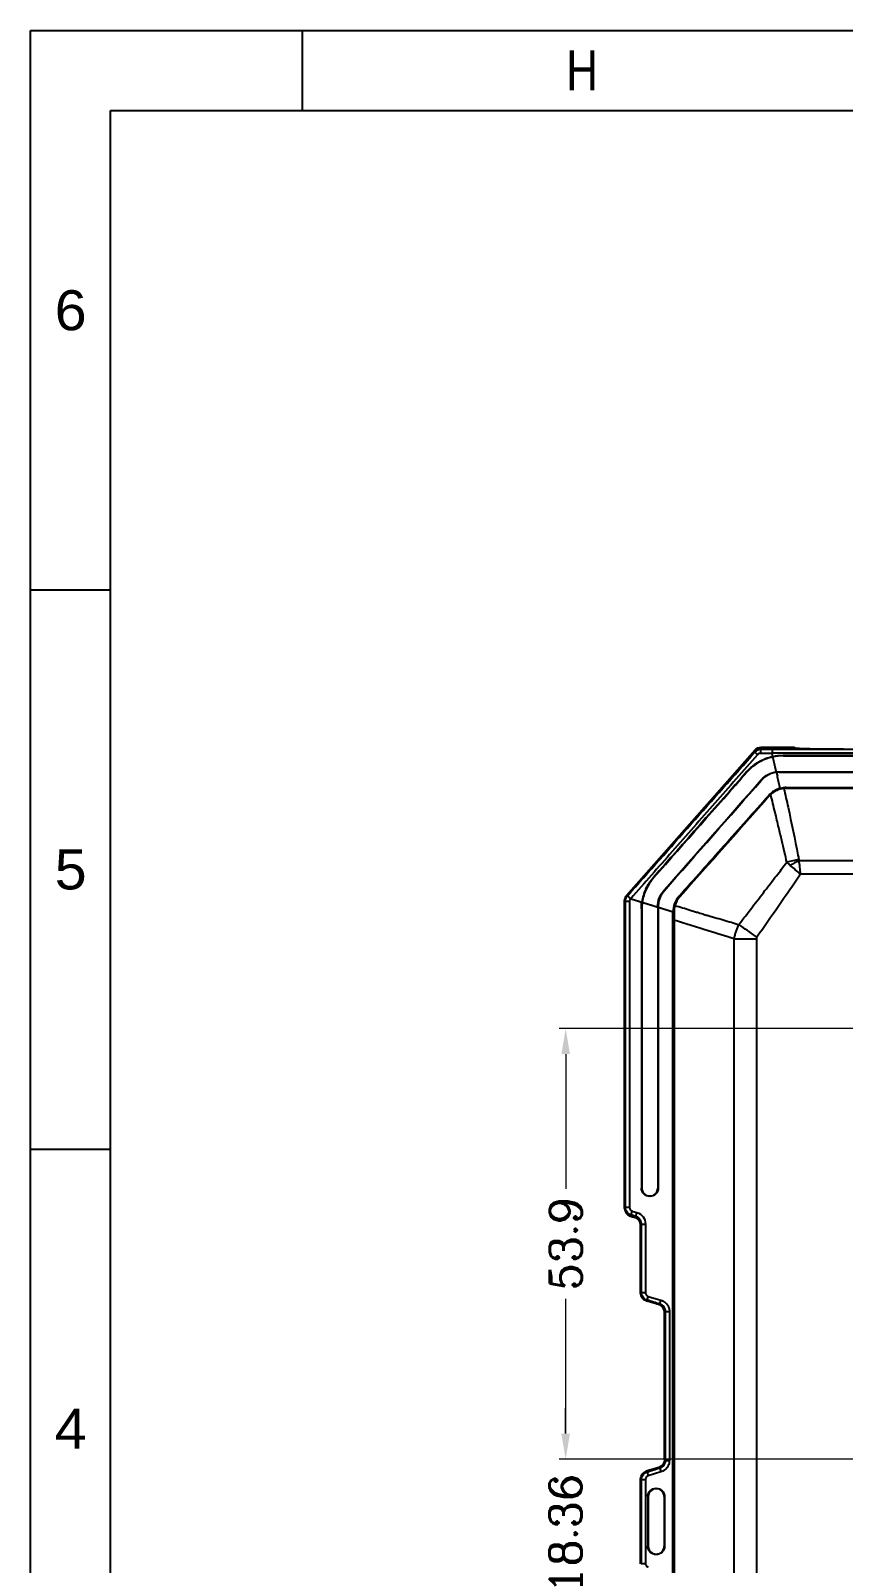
# Model space of a CAD drawing. Header units: millimetres. Extents: x 624 to 1812, y 750 to 1170.
# Drawn here: x 624 to 725.7, y 978.5 to 1170.3 of the extents above; entities that cross this region are included whole.
import ezdxf
from ezdxf.enums import TextEntityAlignment as Align

# ---------------------------------------------------------------- set-up
doc = ezdxf.new("R2010")
doc.units = ezdxf.units.MM
doc.layers.get('0').update_dxf_attribs({"linetype": 'CONTINUOUS'})
doc.layers.get('Defpoints').update_dxf_attribs({"linetype": 'CONTINUOUS'})
doc.layers.add('10', color=7, linetype='CONTINUOUS', true_color=0xffffff)
doc.styles.add('ROMANC', font='romanc.shx', dxfattribs={"bigfont": 'gbcbig.shx'})
doc.styles.add('TEXTSTYLE_0', font='txt', dxfattribs={"width": 0.8})
doc.dimstyles.new('YanXiu', dxfattribs={"dimtxt": 2.5, "dimasz": 2.2, "dimexe": 0.66, "dimexo": 0.66, "dimgap": 0.66, "dimtad": 0, "dimdsep": 46, "dimtxsty": 'ROMANC', "dimcen": 0, "dimclrd": 256, "dimclre": 131, "dimclrt": 42, "dimazin": 2, "dimtfac": 1, "dimtofl": 0, "dimtmove": 0, "dimatfit": 3, "dimfxl": 1, "dimlwd": 5, "dimlwe": 5, "dimarcsym": 0})

# ---------------------------------------------------------------- blocks, each defined once
blk = doc.blocks.new('*D3')
at = {"lineweight": 5, "transparency": 16777216}
for p, q in [((690.96, 994.7), (690.96, 997.9)), ((690.96, 969.95), (690.96, 966.75))]:
    blk.add_line(p, q, dxfattribs=at)
at = {"color": 131, "lineweight": 5, "transparency": 16777216}
for p, q in [((748.7, 991.5), (690.16, 991.5)), ((735.61, 973.15), (690.16, 973.15))]:
    blk.add_line(p, q, dxfattribs=at)
at = {"transparency": 16777216}
for points in [[(690.42, 994.7), (691.49, 994.7), (690.96, 991.5)], [(690.42, 969.95), (691.49, 969.95), (690.96, 973.15)]]:
    blk.add_solid(points, dxfattribs=at)
at = {"layer": 'Defpoints', "color": 0, "transparency": 16777216}
for p in [(690.96, 991.5), (749.5, 991.5), (736.41, 973.15)]:
    blk.add_point(p, dxfattribs=at)
at = {"color": 42, "transparency": 16777216, "insert": (690.96, 982.16), "char_height": 4, "attachment_point": 5, "rotation": 90, "style": 'ROMANC'}
blk.add_mtext('18.36', dxfattribs=at)
blk = doc.blocks.new('*D4')
at = {"color": 131, "lineweight": 5, "transparency": 16777216}
for p, q in [((756.93, 1045.4), (690.17, 1045.4)), ((750.1, 991.5), (690.17, 991.5))]:
    blk.add_line(p, q, dxfattribs=at)
at = {"lineweight": 5, "transparency": 16777216}
for p, q in [((690.97, 1042.2), (690.97, 1025.35)), ((690.97, 994.7), (690.97, 1011.56))]:
    blk.add_line(p, q, dxfattribs=at)
at = {"transparency": 16777216}
for points in [[(690.43, 1042.2), (691.5, 1042.2), (690.97, 1045.4)], [(690.43, 994.7), (691.5, 994.7), (690.97, 991.5)]]:
    blk.add_solid(points, dxfattribs=at)
at = {"layer": 'Defpoints', "color": 0, "transparency": 16777216}
for p in [(690.97, 1045.4), (757.73, 1045.4), (750.9, 991.5)]:
    blk.add_point(p, dxfattribs=at)
at = {"color": 42, "transparency": 16777216, "insert": (690.97, 1018.45), "char_height": 4, "attachment_point": 5, "rotation": 90, "style": 'ROMANC'}
blk.add_mtext('53.9', dxfattribs=at)
blk = doc.blocks.new('SUN_6HWZ35TKK40GSGJE8VEUYAXIAKM')
at = {"color": 7, "linetype": 'Continuous'}
for p, q in [((-594, 420), (0, 420)), ((-594, 0), (-594, 420)), ((-560, 410), (-560, 420)), ((-584, 410), (-10, 410)), ((-584, 10), (-584, 410)), ((-594, 350), (-584, 350)), ((-594, 280), (-584, 280))]:
    blk.add_line(p, q, dxfattribs=at)
at = {"color": 2, "linetype": 'Continuous', "style": 'TEXTSTYLE_0', "width": 1.2}
for s, p, p2 in [('H', (-526.99, 412.53), (-522.99, 412.53)), ('6', (-590.99, 382.5), (-586.99, 382.5)), ('5', (-590.99, 312.5), (-586.99, 312.5)), ('4', (-590.99, 242.5), (-586.99, 242.5))]:
    blk.add_text(s, height=5, dxfattribs=at).set_placement(p, p2, align=Align.FIT)

msp = doc.modelspace()

# ---------------------------------------------------------------- linework, layer by layer
at = {"layer": '10', "color": 4, "linetype": 'Continuous'}
for p, q in [((698.59, 1062.063), (714.665, 1080.281)), ((714.677, 1080.043), (714.665, 1080.281)), ((715.415, 1080.619), (719.615, 1080.619)), ((715.415, 1080.619), (715.427, 1080.38)), ((716.849, 1080.375), (842.782, 1080.375)), ((719.615, 1080.619), (719.713, 1080.521)), ((842.839, 1079.875), (716.792, 1079.875)), ((718.196, 1079.607), (841.434, 1079.607)), ((718.196, 1079.607), (718.218, 1079.554)), ((718.218, 1079.554), (841.412, 1079.554)), ((713.667, 1077.525), (713.644, 1077.577)), ((715.469, 1076.483), (715.447, 1076.535)), ((717.662, 1077.554), (841.971, 1077.554)), ((717.662, 1077.554), (717.684, 1077.502)), ((717.684, 1077.502), (841.948, 1077.502)), ((716.45, 1074.526), (716.382, 1074.587)), ((718.572, 1075.567), (718.572, 1075.48)), ((718.572, 1075.567), (841.059, 1075.567)), ((718.572, 1075.48), (841.059, 1075.48)), ((720.181, 1066.42), (839.45, 1066.42)), ((701.94, 1064.312), (701.993, 1064.294)), ((839.271, 1064.727), (720.36, 1064.727)), ((698.34, 1022.893), (698.34, 1061.401)), ((698.45, 1061.359), (698.34, 1061.401)), ((698.45, 1023.023), (698.45, 1061.359)), ((698.45, 1061.359), (698.95, 1061.359)), ((698.59, 1062.063), (698.7, 1062.021)), ((698.95, 1061.359), (698.95, 1023.023)), ((703.236, 1062.668), (703.289, 1062.65)), ((705.152, 1061.965), (705.242, 1061.885)), ((700.494, 1060.388), (700.442, 1060.406)), ((700.442, 1060.406), (700.442, 1025.433)), ((700.494, 1060.388), (700.494, 1025.433)), ((702.546, 1060.636), (702.494, 1060.654)), ((702.494, 1060.61), (702.494, 1025.433)), ((702.547, 1060.594), (702.547, 1025.433)), ((704.526, 1059.986), (704.394, 1059.986)), ((704.394, 884.56), (704.394, 1059.986)), ((704.528, 1058.958), (704.528, 884.56)), ((712.056, 1056.634), (714.83, 1056.634)), ((712.056, 887.292), (712.056, 1056.634)), ((714.83, 1056.634), (714.83, 887.752)), ((700.442, 1025.433), (700.494, 1025.433)), ((702.494, 1025.433), (702.547, 1025.433)), ((698.383, 1022.943), (698.45, 1023.023)), ((698.45, 1023.023), (698.95, 1023.023)), ((699.05, 1021.936), (699.092, 1021.986)), ((699.05, 1021.936), (699.63, 1021.76)), ((699.16, 1022.066), (699.092, 1021.986)), ((699.16, 1022.066), (699.305, 1022.545)), ((699.74, 1021.89), (699.16, 1022.066)), ((699.305, 1022.545), (699.885, 1022.369)), ((699.673, 1021.81), (699.63, 1021.76)), ((699.673, 1021.81), (699.74, 1021.89)), ((699.74, 1021.89), (699.885, 1022.369)), ((700.34, 1012.275), (700.34, 1020.803)), ((700.45, 1020.933), (700.383, 1020.853)), ((700.45, 1020.933), (700.95, 1020.933)), ((700.45, 1012.357), (700.45, 1020.933)), ((700.95, 1020.933), (700.95, 1012.357)), ((700.45, 1012.357), (700.95, 1012.357)), ((702.63, 1010.839), (701.05, 1011.319)), ((701.16, 1011.4), (701.305, 1011.878)), ((701.305, 1011.878), (702.885, 1011.399)), ((702.74, 1010.921), (702.885, 1011.399)), ((703.34, 991.426), (703.34, 1009.883)), ((703.45, 1009.964), (703.95, 1009.964)), ((703.45, 991.344), (703.45, 1009.964)), ((703.95, 1009.964), (703.95, 991.344)), ((702.63, 990.469), (701.05, 989.99)), ((702.74, 990.387), (702.885, 989.909)), ((703.45, 991.344), (703.95, 991.344)), ((700.34, 978.376), (700.34, 989.033)), ((700.45, 988.951), (700.95, 988.951)), ((700.45, 978.457), (700.45, 988.951)), ((700.95, 988.951), (700.95, 978.457)), ((701.16, 989.908), (701.305, 989.43)), ((702.885, 989.909), (701.305, 989.43)), ((701.294, 986.811), (701.242, 986.811)), ((701.242, 986.811), (701.242, 980.597)), ((701.294, 986.811), (701.294, 980.597)), ((702.284, 987.854), (702.284, 987.801)), ((702.284, 987.854), (702.304, 987.854)), ((702.304, 987.801), (702.284, 987.801)), ((702.304, 987.801), (702.304, 987.854)), ((703.347, 986.811), (703.294, 986.811)), ((703.294, 986.811), (703.294, 980.597)), ((703.347, 986.811), (703.347, 980.597)), ((701.242, 980.597), (701.294, 980.597)), ((703.294, 980.597), (703.347, 980.597)), ((702.284, 979.607), (702.284, 979.555)), ((702.304, 979.607), (702.284, 979.607)), ((702.284, 979.555), (702.304, 979.555)), ((702.304, 979.555), (702.304, 979.607)), ((700.45, 978.457), (700.95, 978.457))]:
    msp.add_line(p, q, dxfattribs=at)
for centre, radius, start, end in [((718.572, 1072.654), 2.913, 90, 105.22511), ((707.394, 1059.986), 3, 179.28721, 180), ((701.484, 1025.433), 0.99, 180, 270.57876), ((701.504, 1025.433), 0.99, 269.42124, 0), ((702.284, 986.811), 0.99, 90, 180), ((702.304, 986.811), 0.99, 0, 90), ((702.284, 980.597), 0.99, 180, 270), ((702.304, 980.597), 0.99, 270, 0)]:
    msp.add_arc(centre, radius, start, end, dxfattribs=at)
at = {"layer": '10', "color": 4, "linetype": 'Continuous', "extrusion": (0, 0, -1)}
for centre, start, end in [((-701.484, 1025.433), 269.45034, 0), ((-701.504, 1025.433), 180, 270.54966), ((-702.284, 986.811), 0, 90), ((-702.304, 986.811), 90, 180), ((-702.284, 980.597), 270, 0), ((-702.304, 980.597), 180, 270)]:
    msp.add_arc(centre, 1.042, start, end, dxfattribs=at)
for centre, major_axis, ratio, start_param, end_param in [((715.415, 1079.619), (0.051, -0.999), 0.9998473, 2.3449414, 3.1926742), ((718.203, 1073.598), (-2.387, 5.515), 0.9983735, 0.1876816, 0.4078567), ((717.666, 1074.55), (-1.164, 2.77), 0.9983881, 0.2867604, 0.3972825), ((699.34, 1061.401), (0.935, -0.354), 0.9999147, 2.7801312, 3.5030541), ((706.45, 1060.4), (5.682, -1.955), 0.9984677, 2.8107382, 2.9476961), ((699.45, 1020.933), (-0.965, -1.148), 0.9998198, 2.7370052, 4.0133243), ((701.34, 1012.276), (0.803, 0.596), 0.9998843, 2.5034115, 3.7796311), ((702.34, 991.426), (-0.803, 0.596), 0.9998843, 2.5032687, 3.7797739), ((701.34, 989.033), (-0.803, 0.596), 0.9998843, 5.6451469, 6.9213665)]:
    msp.add_ellipse(centre, major_axis=major_axis, ratio=ratio, start_param=start_param, end_param=end_param, dxfattribs=at)
at = {"layer": '10', "color": 4, "linetype": 'Continuous'}
for centre, major_axis, ratio, start_param, end_param in [((715.427, 1079.88), (0.002, 0.5), 0.2036358, 0.0178269, 1.6325883), ((725.712, 1080.523), (6, 0), 0.0174551, 3.1590459, 4.712389), ((715.052, 1079.712), (-0.374, 0.332), 0.180618, 0.0124216, 1.4637167), ((718.225, 1073.546), (-2.387, 5.515), 0.9983735, 5.8753286, 6.0972074), ((717.688, 1074.498), (-1.164, 2.77), 0.9983881, 5.8859028, 5.9995019), ((718.572, 1072.672), (0, 2.809), 0.9999803, 6.2831036, 6.3890434), ((720.137, 1065.201), (-3.937, -0.708), 0.3337584, 4.6524775, 5.0400714), ((720.181, 1065.066), (3.537, 1.869), 0.3030977, 1.4119848, 1.7296078), ((699.45, 1061.359), (0.468, -0.177), 0.9999147, 2.8181608, 3.5030541), ((706.502, 1060.382), (5.682, -1.955), 0.9984677, 3.3351816, 3.4724471), ((699.34, 1022.893), (0.644, 0.766), 0.9998198, 2.269861, 3.5461801), ((699.45, 1023.023), (-0.322, -0.383), 0.9998198, 5.4114537, 6.6877728), ((699.34, 1020.803), (0.644, 0.766), 0.9998198, 5.4114537, 6.6877728), ((702.34, 1009.882), (0.803, 0.596), 0.9998843, 5.6450041, 6.9213665)]:
    msp.add_ellipse(centre, major_axis=major_axis, ratio=ratio, start_param=start_param, end_param=end_param, dxfattribs=at)
for points, degree, knots in [([(714.677, 1080.043), (714.771, 1080.149), (714.887, 1080.234), (715.145, 1080.35), (715.286, 1080.38), (715.427, 1080.38)], 3, [0, 0, 0, 0, 0.5, 0.5, 1, 1, 1, 1]), ([(716.849, 1080.375), (716.847, 1080.373), (716.841, 1080.371), (716.834, 1080.355), (716.828, 1080.332), (716.821, 1080.303), (716.816, 1080.268), (716.811, 1080.228), (716.807, 1080.186), (716.803, 1080.142), (716.8, 1080.096), (716.797, 1080.05), (716.795, 1080.004), (716.793, 1079.96), (716.792, 1079.917), (716.792, 1079.888), (716.792, 1079.875)], 3, [0, 0, 0, 0, 0.0900667, 0.1772556, 0.2615684, 0.3430069, 0.4215735, 0.4972706, 0.5701011, 0.6400683, 0.7071761, 0.7714287, 0.8328311, 0.8913891, 0.9471094, 1, 1, 1, 1]), ([(714.953, 1079.681), (713.175, 1077.658), (711.398, 1075.637), (707.846, 1071.596), (706.071, 1069.577), (702.564, 1065.59), (700.833, 1063.621), (699.102, 1061.654)], 3, [0, 0, 0, 0, 0.3360309, 0.3360309, 0.6720517, 0.6720517, 1, 1, 1, 1]), ([(713.644, 1077.577), (713.698, 1077.636), (713.805, 1077.755), (713.975, 1077.925), (714.149, 1078.087), (714.391, 1078.293), (714.707, 1078.534), (714.978, 1078.699), (715.114, 1078.782)], 3, [0, 0, 0, 0, 0.1256205, 0.2508129, 0.3756103, 0.5000415, 0.7487438, 1, 1, 1, 1]), ([(716.898, 1079.407), (716.276, 1079.275), (715.689, 1079.05), (714.863, 1078.571), (714.6, 1078.388), (714.109, 1077.986), (713.88, 1077.766), (713.667, 1077.525)], 3, [0, 0, 0, 0, 0.5, 0.5, 0.75, 0.75, 1, 1, 1, 1]), ([(715.325, 1079.85), (715.298, 1079.85), (715.271, 1079.847), (715.189, 1079.834), (715.134, 1079.815), (715.036, 1079.76), (714.99, 1079.723), (714.953, 1079.681)], 3, [0, 0, 0, 0, 0.1912668, 0.1912668, 0.5948553, 0.5948553, 1, 1, 1, 1]), ([(715.114, 1078.782), (715.182, 1078.821), (715.318, 1078.898), (715.528, 1079.003), (715.743, 1079.101), (715.963, 1079.19), (716.187, 1079.272), (716.416, 1079.345), (716.649, 1079.409), (716.806, 1079.444), (716.885, 1079.462)], 3, [0, 0, 0, 0, 0.1221747, 0.2452139, 0.3690935, 0.4937847, 0.6192551, 0.7454705, 0.8723965, 1, 1, 1, 1]), ([(716.795, 1079.848), (716.795, 1079.848), (716.795, 1079.848), (716.47, 1079.848), (716.145, 1079.849), (715.655, 1079.849), (715.49, 1079.849), (715.325, 1079.85)], 3, [0, 0, 0, 0, 0.0000399, 0.0000399, 0.6645555, 0.6645555, 1, 1, 1, 1]), ([(715.447, 1076.535), (715.692, 1076.813), (715.979, 1077.039), (716.626, 1077.382), (716.969, 1077.49), (717.331, 1077.536)], 3, [0, 0, 0, 0, 0.5, 0.5, 1, 1, 1, 1]), ([(716.318, 1077.154), (716.16, 1077.07), (716.007, 1076.971), (715.721, 1076.745), (715.59, 1076.62), (715.469, 1076.483)], 3, [0, 0, 0, 0, 0.5, 0.5, 1, 1, 1, 1]), ([(717.344, 1077.483), (717.299, 1077.476), (717.21, 1077.463), (717.077, 1077.437), (716.946, 1077.405), (716.86, 1077.378), (716.817, 1077.365)], 3, [0, 0, 0, 0, 0.2516696, 0.5020831, 0.7514568, 1, 1, 1, 1]), ([(705.152, 1061.965), (707.023, 1064.068), (708.895, 1066.171), (712.638, 1070.378), (714.51, 1072.482), (716.382, 1074.587)], 3, [0, 0, 0, 0, 0.4999997, 0.4999997, 1, 1, 1, 1]), ([(717.807, 1075.465), (717.672, 1075.428), (717.539, 1075.383), (717.28, 1075.272), (717.153, 1075.206), (716.791, 1074.983), (716.574, 1074.802), (716.382, 1074.587)], 3, [0, 0, 0, 0, 0.25, 0.25, 0.5, 0.5, 1, 1, 1, 1]), ([(718.275, 1075.465), (717.965, 1075.432), (717.662, 1075.347), (717.106, 1075.091), (716.847, 1074.916), (716.627, 1074.708)], 3, [0, 0, 0, 0, 0.5, 0.5, 1, 1, 1, 1]), ([(718.646, 1066.217), (718.549, 1066.643), (718.342, 1067.55), (718.003, 1068.992), (717.608, 1070.65), (717.144, 1072.572), (716.807, 1073.961), (716.627, 1074.708)], 3, [0, 0, 0, 0, 0.1504764, 0.3203399, 0.50959, 0.7361716, 1, 1, 1, 1]), ([(718.275, 1075.465), (718.45, 1074.687), (718.623, 1073.908), (719.232, 1071.132), (719.659, 1069.131), (720.068, 1066.933), (720.103, 1066.744), (720.137, 1066.555)], 3, [0, 0, 0, 0, 0.2627217, 0.2627217, 0.9366025, 0.9366025, 1, 1, 1, 1]), ([(712.646, 1058.42), (713.209, 1059.157), (714.293, 1060.574), (715.857, 1062.61), (717.294, 1064.473), (718.21, 1065.655), (718.646, 1066.217)], 3, [0, 0, 0, 0, 0.2827262, 0.5438703, 0.7830645, 1, 1, 1, 1]), ([(719.063, 1065.829), (719.026, 1065.86), (718.953, 1065.923), (718.848, 1066.019), (718.745, 1066.117), (718.679, 1066.184), (718.646, 1066.217)], 3, [0, 0, 0, 0, 0.2473794, 0.4965756, 0.7474852, 1, 1, 1, 1]), ([(701.993, 1064.294), (701.608, 1063.858), (701.294, 1063.379), (700.928, 1062.598), (700.824, 1062.326), (700.657, 1061.775), (700.594, 1061.495), (700.551, 1061.209)], 3, [0, 0, 0, 0, 0.5, 0.5, 0.75, 0.75, 1, 1, 1, 1]), ([(700.993, 1062.865), (701.024, 1062.931), (701.087, 1063.062), (701.19, 1063.253), (701.298, 1063.44), (701.376, 1063.562), (701.414, 1063.622)], 3, [0, 0, 0, 0, 0.2515248, 0.5019963, 0.7514701, 1, 1, 1, 1]), ([(701.94, 1064.312), (701.893, 1064.257), (701.798, 1064.147), (701.663, 1063.976), (701.535, 1063.802), (701.454, 1063.682), (701.414, 1063.622)], 3, [0, 0, 0, 0, 0.2510513, 0.5011916, 0.7505705, 1, 1, 1, 1]), ([(698.704, 1062.026), (698.706, 1062.027), (698.709, 1062.031), (698.711, 1062.032), (698.714, 1062.032), (698.718, 1062.029), (698.724, 1062.021), (698.733, 1062.008), (698.749, 1061.988), (698.773, 1061.959), (698.815, 1061.912), (698.88, 1061.844), (698.968, 1061.76), (699.032, 1061.703), (699.063, 1061.676)], 3, [0, 0, 0, 0, 0.0136697, 0.0357603, 0.0675115, 0.1097391, 0.1632092, 0.2286607, 0.3067117, 0.3976856, 0.5013724, 0.6738406, 0.8417616, 1, 1, 1, 1]), ([(700.993, 1062.865), (700.959, 1062.789), (700.891, 1062.641), (700.804, 1062.417), (700.728, 1062.2), (700.664, 1061.99), (700.609, 1061.787), (700.564, 1061.593), (700.527, 1061.406), (700.508, 1061.284), (700.498, 1061.225)], 3, [0, 0, 0, 0, 0.1451275, 0.2845044, 0.4181306, 0.5460061, 0.6681308, 0.7845047, 0.8951278, 1, 1, 1, 1]), ([(702.494, 1060.654), (702.489, 1061.024), (702.551, 1061.385), (702.805, 1062.077), (702.991, 1062.39), (703.236, 1062.668)], 3, [0, 0, 0, 0, 0.5, 0.5, 1, 1, 1, 1]), ([(702.73, 1061.711), (702.715, 1061.668), (702.685, 1061.582), (702.647, 1061.451), (702.614, 1061.318), (702.597, 1061.228), (702.589, 1061.183)], 3, [0, 0, 0, 0, 0.2483877, 0.4976439, 0.748076, 1, 1, 1, 1]), ([(703.289, 1062.65), (703.259, 1062.615), (703.199, 1062.546), (703.116, 1062.436), (703.038, 1062.323), (702.99, 1062.245), (702.966, 1062.206)], 3, [0, 0, 0, 0, 0.2490951, 0.4985984, 0.7488031, 1, 1, 1, 1]), ([(705.152, 1061.965), (704.913, 1061.696), (704.728, 1061.393), (704.469, 1060.727), (704.4, 1060.381), (704.394, 1060.023)], 3, [0, 0, 0, 0, 0.5, 0.5, 1, 1, 1, 1]), ([(705.242, 1061.885), (705.105, 1061.731), (704.986, 1061.563), (704.785, 1061.202), (704.704, 1061.008), (704.646, 1060.813)], 3, [0, 0, 0, 0, 0.5, 0.5, 1, 1, 1, 1]), ([(704.646, 1060.813), (705.279, 1060.621), (706.089, 1060.375), (707.072, 1060.073), (707.653, 1059.894), (708.147, 1059.742), (708.546, 1059.616), (708.798, 1059.547), (709.147, 1059.446), (709.773, 1059.267), (710.663, 1059.009), (711.678, 1058.71), (712.334, 1058.513), (712.646, 1058.42)], 3, [0, 0, 0, 0, 0.238109, 0.3046205, 0.370016, 0.4567724, 0.4903602, 0.5205716, 0.5507196, 0.6205751, 0.754323, 0.8833325, 1, 1, 1, 1]), ([(712.056, 1056.634), (710.974, 1056.979), (709.89, 1057.317), (707.381, 1058.092), (705.955, 1058.527), (704.528, 1058.958)], 3, [0, 0, 0, 0, 0.4320778, 0.4320778, 1, 1, 1, 1]), ([(712.056, 1056.634), (712.072, 1056.712), (712.104, 1056.867), (712.161, 1057.099), (712.224, 1057.328), (712.295, 1057.554), (712.373, 1057.777), (712.457, 1057.996), (712.547, 1058.21), (712.613, 1058.35), (712.645, 1058.42)], 3, [0, 0, 0, 0, 0.1268437, 0.2533345, 0.3793816, 0.5048971, 0.6297958, 0.7539966, 0.8774222, 1, 1, 1, 1]), ([(714.894, 1056.839), (714.503, 1057.114), (714.103, 1057.395), (713.337, 1057.933), (712.972, 1058.19), (712.645, 1058.42)], 3, [0, 0, 0, 0, 0.5, 0.5, 1, 1, 1, 1]), ([(714.894, 1056.839), (714.872, 1056.808), (714.855, 1056.773), (714.834, 1056.704), (714.83, 1056.669), (714.83, 1056.634)], 3, [0, 0, 0, 0, 0.52466, 0.52466, 1, 1, 1, 1]), ([(699.092, 1021.986), (698.889, 1022.048), (698.706, 1022.177), (698.453, 1022.518), (698.383, 1022.73), (698.383, 1022.943)], 3, [0, 0, 0, 0, 0.5, 0.5, 1, 1, 1, 1]), ([(699.16, 1022.066), (698.956, 1022.128), (698.774, 1022.257), (698.52, 1022.598), (698.45, 1022.811), (698.45, 1023.023)], 3, [0, 0, 0, 0, 0.5, 0.5, 1, 1, 1, 1]), ([(699.673, 1021.81), (699.876, 1021.749), (700.059, 1021.62), (700.312, 1021.278), (700.383, 1021.066), (700.383, 1020.853)], 3, [0, 0, 0, 0, 0.5, 0.5, 1, 1, 1, 1]), ([(700.45, 1020.933), (700.449, 1020.968), (700.447, 1021.036), (700.431, 1021.137), (700.405, 1021.235), (700.37, 1021.33), (700.326, 1021.419), (700.274, 1021.503), (700.214, 1021.581), (700.147, 1021.653), (700.075, 1021.716), (699.997, 1021.773), (699.915, 1021.821), (699.829, 1021.861), (699.77, 1021.881), (699.74, 1021.89)], 3, [0, 0, 0, 0, 0.0806224, 0.1606265, 0.2400129, 0.3187819, 0.396934, 0.4744697, 0.5513894, 0.6276936, 0.7033828, 0.7784575, 0.8529183, 0.9267656, 1, 1, 1, 1]), ([(700.383, 1012.307), (700.401, 1012.32), (700.419, 1012.334), (700.442, 1012.351), (700.446, 1012.354), (700.45, 1012.357)], 3, [0, 0, 0, 0, 0.8194908, 0.8194908, 1, 1, 1, 1]), ([(701.092, 1011.35), (700.889, 1011.412), (700.706, 1011.54), (700.453, 1011.882), (700.383, 1012.094), (700.383, 1012.307)], 3, [0, 0, 0, 0, 0.5, 0.5, 1, 1, 1, 1]), ([(701.16, 1011.4), (700.956, 1011.462), (700.774, 1011.59), (700.52, 1011.932), (700.45, 1012.144), (700.45, 1012.357)], 3, [0, 0, 0, 0, 0.5, 0.5, 1, 1, 1, 1]), ([(700.95, 1012.357), (700.95, 1012.313), (700.956, 1012.269), (700.982, 1012.172), (701.006, 1012.12), (701.069, 1012.028), (701.11, 1011.986), (701.2, 1011.92), (701.251, 1011.895), (701.305, 1011.878)], 3, [0, 0, 0, 0, 0.2065029, 0.2065029, 0.4709939, 0.4709939, 0.7354974, 0.7354974, 1, 1, 1, 1]), ([(702.885, 1011.399), (703.116, 1011.329), (703.509, 1011.053), (703.654, 1010.858), (703.797, 1010.666), (703.874, 1010.435), (703.95, 1010.207), (703.95, 1009.964)], 2, [0, 0, 0, 0.25, 0.5, 0.5, 0.75, 0.75, 1, 1, 1]), ([(702.673, 1010.871), (702.668, 1010.868), (702.664, 1010.864), (702.65, 1010.854), (702.64, 1010.847), (702.63, 1010.839)], 3, [0, 0, 0, 0, 0.3182411, 0.3182411, 1, 1, 1, 1]), ([(702.673, 1010.871), (702.691, 1010.885), (702.71, 1010.898), (702.732, 1010.915), (702.736, 1010.918), (702.74, 1010.921)], 3, [0, 0, 0, 0, 0.8194907, 0.8194907, 1, 1, 1, 1]), ([(702.673, 1010.871), (702.876, 1010.809), (703.059, 1010.681), (703.312, 1010.339), (703.383, 1010.127), (703.383, 1009.914)], 3, [0, 0, 0, 0, 0.5, 0.5, 1, 1, 1, 1]), ([(703.45, 1009.964), (703.45, 1010.177), (703.38, 1010.389), (703.126, 1010.73), (702.944, 1010.859), (702.74, 1010.921)], 3, [0, 0, 0, 0, 0.5, 0.5, 1, 1, 1, 1]), ([(702.74, 990.387), (702.713, 990.407), (702.686, 990.427), (702.65, 990.454), (702.64, 990.462), (702.63, 990.469)], 3, [0, 0, 0, 0, 0.7361876, 0.7361876, 1, 1, 1, 1]), ([(702.74, 990.387), (702.944, 990.449), (703.126, 990.578), (703.38, 990.919), (703.45, 991.131), (703.45, 991.344)], 3, [0, 0, 0, 0, 0.5, 0.5, 1, 1, 1, 1]), ([(703.95, 991.344), (703.95, 991.212), (703.932, 991.079), (703.854, 990.79), (703.782, 990.633), (703.591, 990.357), (703.471, 990.233), (703.2, 990.035), (703.046, 989.957), (702.885, 989.909)], 3, [0, 0, 0, 0, 0.2065029, 0.2065029, 0.4709939, 0.4709939, 0.7354974, 0.7354974, 1, 1, 1, 1]), ([(703.383, 991.394), (703.401, 991.38), (703.419, 991.367), (703.442, 991.35), (703.446, 991.347), (703.45, 991.344)], 3, [0, 0, 0, 0, 0.8194908, 0.8194908, 1, 1, 1, 1]), ([(700.45, 988.951), (700.449, 988.952), (700.449, 988.952), (700.426, 988.969), (700.404, 988.985), (700.383, 989.001)], 3, [0, 0, 0, 0, 0.0293074, 0.0293074, 1, 1, 1, 1]), ([(700.45, 988.951), (700.45, 989.164), (700.52, 989.376), (700.774, 989.718), (700.956, 989.846), (701.16, 989.908)], 3, [0, 0, 0, 0, 0.5, 0.5, 1, 1, 1, 1]), ([(701.305, 989.43), (701.263, 989.417), (701.222, 989.398), (701.137, 989.346), (701.094, 989.307), (701.025, 989.22), (700.997, 989.17), (700.96, 989.064), (700.95, 989.007), (700.95, 988.951)], 3, [0, 0, 0, 0, 0.2065029, 0.2065029, 0.4709939, 0.4709939, 0.7354974, 0.7354974, 1, 1, 1, 1]), ([(701.05, 989.99), (701.083, 989.966), (701.115, 989.941), (701.152, 989.914), (701.156, 989.911), (701.16, 989.908)], 3, [0, 0, 0, 0, 0.8893404, 0.8893404, 1, 1, 1, 1]), ([(700.383, 978.407), (700.401, 978.421), (700.419, 978.434), (700.442, 978.451), (700.446, 978.454), (700.45, 978.457)], 3, [0, 0, 0, 0, 0.8194908, 0.8194908, 1, 1, 1, 1]), ([(700.95, 978.457), (700.95, 978.413), (700.956, 978.369), (700.982, 978.272), (701.006, 978.22), (701.069, 978.128), (701.11, 978.087), (701.2, 978.02), (701.251, 977.995), (701.305, 977.979)], 3, [0, 0, 0, 0, 0.2065029, 0.2065029, 0.4709939, 0.4709939, 0.7354974, 0.7354974, 1, 1, 1, 1])]:
    msp.add_open_spline(points, degree=degree, knots=knots, dxfattribs=at)
for points, degree in [([(715.427, 1080.38), (715.902, 1080.378), (716.376, 1080.376), (716.849, 1080.375)], 3), ([(698.7, 1062.021), (704.02, 1068.021), (709.345, 1074.028), (714.677, 1080.043)], 3), ([(716.792, 1079.875), (716.792, 1079.866), (716.793, 1079.857), (716.795, 1079.848)], 3), ([(716.885, 1079.462), (716.867, 1079.539), (716.849, 1079.616), (716.831, 1079.694), (716.813, 1079.771), (716.795, 1079.848)], 5), ([(717.331, 1077.536), (717.245, 1077.91), (717.158, 1078.284), (717.072, 1078.659), (716.985, 1079.033), (716.898, 1079.407)], 5), ([(713.644, 1077.577), (709.74, 1073.149), (705.839, 1068.728), (701.94, 1064.312)], 3), ([(701.993, 1064.294), (705.881, 1068.698), (709.773, 1073.108), (713.667, 1077.525)], 3), ([(703.236, 1062.668), (707.302, 1067.287), (711.371, 1071.909), (715.447, 1076.535)], 3), ([(703.289, 1062.65), (707.344, 1067.257), (711.404, 1071.868), (715.469, 1076.483)], 3), ([(716.817, 1077.365), (716.646, 1077.311), (716.479, 1077.24), (716.318, 1077.154)], 3), ([(717.344, 1077.483), (717.383, 1077.315), (717.422, 1077.147), (717.461, 1076.979)], 3), ([(717.46, 1076.979), (717.46, 1076.979), (717.46, 1076.979), (717.461, 1076.979)], 3), ([(717.807, 1075.465), (717.738, 1075.767), (717.668, 1076.07), (717.599, 1076.373), (717.529, 1076.676), (717.46, 1076.979)], 5), ([(717.461, 1076.979), (717.46, 1076.979), (717.46, 1076.979), (717.46, 1076.979)], 3), ([(716.45, 1074.526), (712.713, 1070.311), (708.977, 1066.098), (705.242, 1061.885)], 3), ([(716.627, 1074.708), (716.565, 1074.65), (716.507, 1074.59), (716.45, 1074.526)], 3), ([(720.36, 1064.727), (719.921, 1065.099), (719.475, 1065.476), (719.063, 1065.829)], 3), ([(720.137, 1066.555), (720.145, 1066.508), (720.159, 1066.462), (720.181, 1066.42)], 3), ([(720.36, 1064.727), (720.299, 1065.304), (720.239, 1065.87), (720.181, 1066.42)], 3), ([(720.36, 1064.727), (718.557, 1062.085), (716.732, 1059.458), (714.894, 1056.839)], 3), ([(698.45, 1061.359), (698.45, 1061.603), (698.542, 1061.845), (698.704, 1062.026)], 3), ([(699.102, 1061.654), (699.079, 1061.661), (699.063, 1061.676)], 2), ([(699.102, 1061.654), (699.381, 1061.568), (699.661, 1061.483), (699.94, 1061.397), (700.219, 1061.311), (700.498, 1061.225)], 5), ([(700.551, 1061.209), (700.939, 1061.089), (701.328, 1060.97), (701.717, 1060.85), (702.106, 1060.73), (702.494, 1060.61)], 5), ([(702.589, 1061.183), (702.558, 1061.002), (702.544, 1060.819), (702.546, 1060.636)], 3), ([(702.966, 1062.206), (702.872, 1062.048), (702.793, 1061.883), (702.73, 1061.711)], 3), ([(702.494, 1060.61), (702.494, 1060.625), (702.494, 1060.64), (702.494, 1060.654)], 3), ([(702.547, 1060.594), (702.546, 1060.608), (702.546, 1060.622), (702.546, 1060.636)], 3), ([(702.547, 1060.594), (702.916, 1060.48), (703.286, 1060.366), (703.655, 1060.252), (704.025, 1060.138), (704.394, 1060.023)], 5), ([(704.646, 1060.813), (704.565, 1060.543), (704.525, 1060.267), (704.526, 1059.986)], 3), ([(704.526, 1059.986), (704.527, 1059.647), (704.528, 1059.302), (704.528, 1058.958)], 3), ([(698.34, 1022.893), (698.383, 1022.943)], 1), ([(701.494, 1024.391), (701.494, 1024.408), (701.494, 1024.426), (701.494, 1024.443)], 3), ([(699.092, 1021.986), (699.673, 1021.81)], 1), ([(700.34, 1020.803), (700.354, 1020.82), (700.368, 1020.837), (700.383, 1020.853)], 3), ([(700.383, 1012.307), (700.368, 1012.296), (700.354, 1012.286), (700.34, 1012.275)], 3), ([(701.05, 1011.319), (701.064, 1011.329), (701.078, 1011.34), (701.092, 1011.35)], 3), ([(701.16, 1011.4), (701.137, 1011.383), (701.115, 1011.367), (701.092, 1011.35)], 3), ([(701.092, 1011.35), (702.673, 1010.871)], 1), ([(702.74, 1010.921), (702.213, 1011.081), (701.687, 1011.24), (701.16, 1011.4)], 3), ([(703.34, 1009.883), (703.354, 1009.893), (703.368, 1009.904), (703.383, 1009.914)], 3), ([(703.45, 1009.964), (703.428, 1009.947), (703.405, 1009.931), (703.383, 1009.914)], 3), ([(701.16, 989.908), (701.687, 990.068), (702.213, 990.228), (702.74, 990.387)], 3), ([(703.34, 991.426), (703.383, 991.394)], 1), ([(700.34, 989.033), (700.354, 989.022), (700.368, 989.012), (700.383, 989.001)], 3)]:
    msp.add_open_spline(points, degree=degree, dxfattribs=at)

# ---------------------------------------------------------------- block references
msp.add_blockref('SUN_6HWZ35TKK40GSGJE8VEUYAXIAKM', (1218.013, 750.319))

# ---------------------------------------------------------------- dimensions: what is measured, and where the dimension line sits
dim = msp.add_linear_dim(base=(690.966, 1045.404), p1=(750.899, 991.504), p2=(757.73, 1045.404), angle=90, dimstyle='YanXiu', override={"dimtxt": 4, "dimasz": 3.2, "dimexe": 0.7996, "dimexo": 0.7996, "dimgap": 0.7996})
dim.commit()
dim.dimension.update_dxf_attribs({"geometry": '*D4', "text_midpoint": (690.966, 1018.454)})
dim = msp.add_linear_dim(base=(690.9576, 991.504), p1=(736.4122, 973.1488), p2=(749.4978, 991.504), angle=90, dimstyle='YanXiu', override={"dimtxt": 4, "dimasz": 3.2, "dimexe": 0.7996, "dimexo": 0.7996, "dimgap": 0.7996})
dim.commit()
dim.dimension.update_dxf_attribs({"geometry": '*D3', "text_midpoint": (690.9576, 982.1606), "dimtype": 160})

doc.saveas('drawing.dxf')
